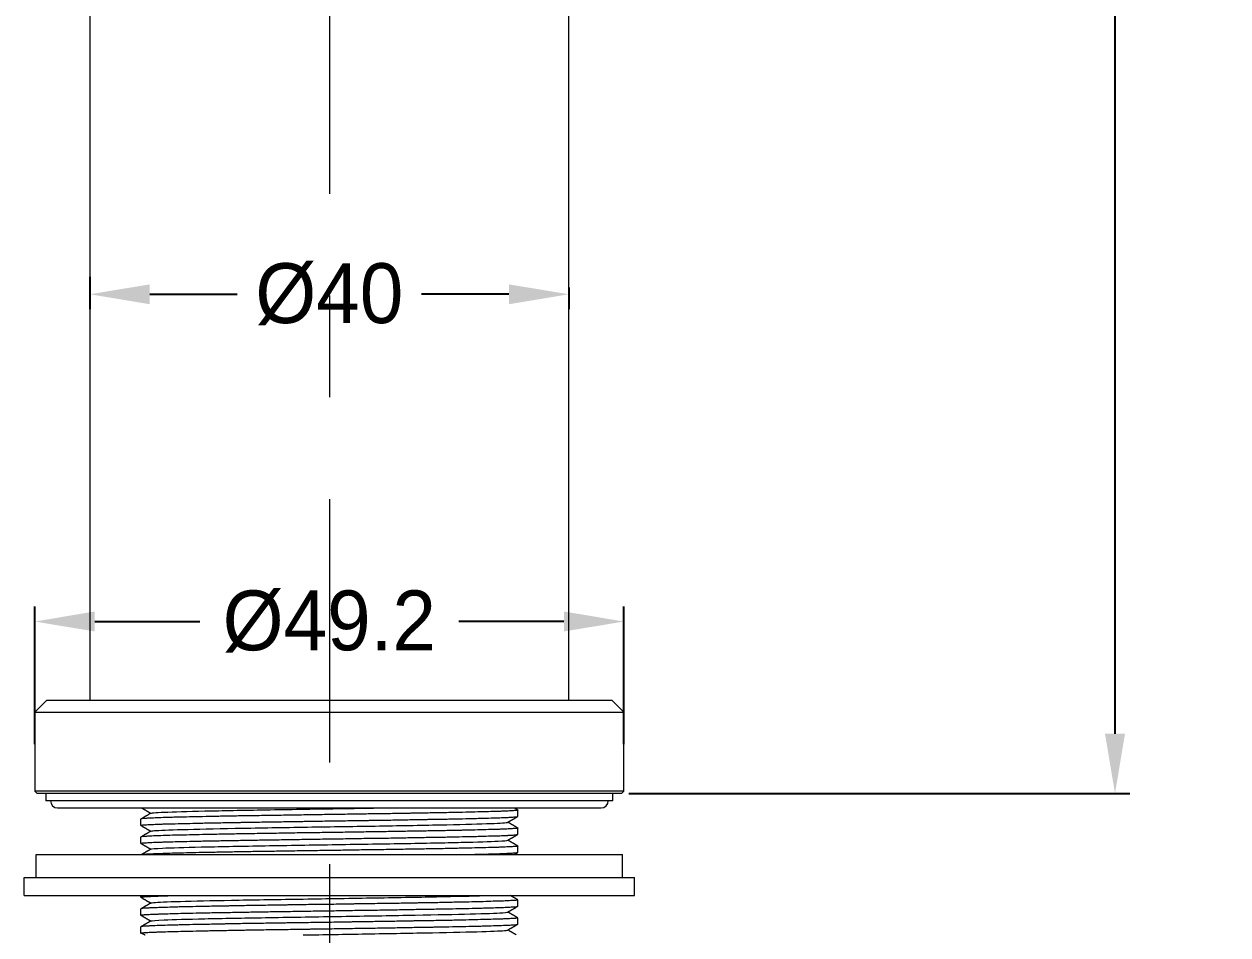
# Model space of a CAD drawing. Extents: x 14045 to 14886, y -16070 to -15429.
# Drawn here: x 14211 to 14311.6, y -15816.4 to -15740.3 of the extents above; entities that cross this region are included whole.
import ezdxf

# ---------------------------------------------------------------- set-up
doc = ezdxf.new("R2010")
doc.units = 0
doc.header["$MEASUREMENT"] = 0
doc.linetypes.add('CENTER', pattern=[47.5, 22, -8.5, 8.5, -8.5])
doc.linetypes.add('CENTER2', pattern=[28.575, 19.05, -3.175, 3.175, -3.175])
doc.layers.get('0').update_dxf_attribs({"color": 3, "linetype": 'CONTINUOUS'})
doc.layers.add('CENTER', color=1, linetype='CENTER2')
doc.layers.add('DIM_', color=6, linetype='CONTINUOUS', lineweight=9)
doc.styles.get("Standard").update_dxf_attribs({"font": 'Gulim.ttf'})
doc.dimstyles.new('사본(2) STANDARD', dxfattribs={"dimscale": 0, "dimtxt": 5, "dimasz": 5, "dimexe": 1.25, "dimexo": 0.625, "dimgap": 1.5, "dimtad": 3, "dimtih": 1, "dimtoh": 1, "dimdec": 1, "dimzin": 9, "dimdsep": 46, "dimtxsty": 'Standard', "dimcen": 2.5, "dimclrd": 3, "dimclre": 3, "dimclrt": 4, "dimadec": 0, "dimazin": 0, "dimtfac": 1, "dimtdec": 1, "dimtmove": 0, "dimatfit": 3, "dimfxl": 1.25, "dimtfill": 1, "dimtolj": 1, "dimtzin": 0, "dimarcsym": 0})

# ---------------------------------------------------------------- blocks, each defined once
blk = doc.blocks.new('*D14')
at = {"layer": 'DIM_', "color": 3, "lineweight": -2, "transparency": 16777216}
for p, q in [((14237.12, -15644.51), (14303.39, -15644.51)), ((14302.14, -15649.51), (14302.14, -15720.49)), ((14302.14, -15799.61), (14302.14, -15728.63)), ((14261.52, -15804.61), (14303.39, -15804.61))]:
    blk.add_line(p, q, dxfattribs=at)
at = {"layer": 'DIM_', "color": 3, "transparency": 16777216}
for points in [[(14301.3, -15649.51), (14302.97, -15649.51), (14302.14, -15644.51)], [(14301.3, -15799.61), (14302.97, -15799.61), (14302.14, -15804.61)]]:
    blk.add_solid(points, dxfattribs=at)
at = {"layer": 'DIM_', "color": 4, "transparency": 16777216, "insert": (14302.14, -15724.56), "char_height": 5, "attachment_point": 5, "bg_fill": 3, "box_fill_scale": 1.25, "bg_fill_color": 256, "bg_fill_true_color": 13158600, "bg_fill_transparency": 0}
blk.add_mtext('\\A1;160.1', dxfattribs=at)
blk = doc.blocks.new('*D15')
at = {"layer": 'DIM_', "color": 3, "lineweight": -2, "transparency": 16777216}
for p, q in [((14211.9, -15800.49), (14211.9, -15788.99)), ((14261.1, -15800.49), (14261.1, -15788.99)), ((14216.9, -15790.24), (14225.69, -15790.24)), ((14256.1, -15790.24), (14247.31, -15790.24))]:
    blk.add_line(p, q, dxfattribs=at)
at = {"layer": 'DIM_', "color": 3, "transparency": 16777216}
for points in [[(14216.9, -15789.4), (14216.9, -15791.07), (14211.9, -15790.24)], [(14256.1, -15789.4), (14256.1, -15791.07), (14261.1, -15790.24)]]:
    blk.add_solid(points, dxfattribs=at)
at = {"layer": 'DIM_', "color": 4, "transparency": 16777216, "insert": (14236.5, -15790.24), "char_height": 5, "attachment_point": 5, "bg_fill": 3, "box_fill_scale": 1.25, "bg_fill_color": 256, "bg_fill_true_color": 13158600, "bg_fill_transparency": 0}
blk.add_mtext('\\A1;%%C49.2', dxfattribs=at)
blk = doc.blocks.new('*D16')
at = {"layer": 'DIM_', "color": 3, "lineweight": -2, "transparency": 16777216}
for p, q in [((14216.5, -15761.44), (14216.5, -15764.16)), ((14221.5, -15762.91), (14228.8, -15762.91)), ((14251.5, -15762.91), (14244.2, -15762.91)), ((14256.5, -15762.34), (14256.5, -15764.16))]:
    blk.add_line(p, q, dxfattribs=at)
at = {"layer": 'DIM_', "color": 3, "transparency": 16777216}
for points in [[(14221.5, -15762.08), (14221.5, -15763.74), (14216.5, -15762.91)], [(14251.5, -15762.08), (14251.5, -15763.74), (14256.5, -15762.91)]]:
    blk.add_solid(points, dxfattribs=at)
at = {"layer": 'DIM_', "color": 4, "transparency": 16777216, "insert": (14236.5, -15762.91), "char_height": 5, "attachment_point": 5, "bg_fill": 3, "box_fill_scale": 1.25, "bg_fill_color": 256, "bg_fill_true_color": 13158600, "bg_fill_transparency": 0}
blk.add_mtext('\\A1;%%C40', dxfattribs=at)

msp = doc.modelspace()

# ---------------------------------------------------------------- linework, layer by layer
at = {"linetype": 'Continuous', "lineweight": 18, "extrusion": (0, 1, 0)}
for p, q in [((14216.5, -15724.81), (14216.5, -15796.81)), ((14256.5, -15796.81), (14256.5, -15726.61)), ((14212.9, -15796.81), (14211.9, -15797.81)), ((14212.9, -15796.81), (14260.1, -15796.81)), ((14261.1, -15797.81), (14260.1, -15796.81)), ((14211.9, -15797.81), (14261.1, -15797.81)), ((14211.9, -15797.81), (14211.9, -15804.41)), ((14261.1, -15804.41), (14261.1, -15797.81)), ((14261.1, -15804.41), (14211.9, -15804.41)), ((14211.9, -15804.41), (14212.1, -15804.61)), ((14260.9, -15804.61), (14212.1, -15804.61)), ((14212.81, -15804.61), (14212.81, -15805.21)), ((14260.19, -15805.21), (14260.18, -15804.61)), ((14260.9, -15804.61), (14261.1, -15804.41)), ((14260.19, -15805.21), (14212.81, -15805.21)), ((14213.8, -15805.81), (14259.2, -15805.81)), ((14252.24, -15805.98), (14252.25, -15805.99)), ((14252.25, -15806.52), (14252.25, -15805.99)), ((14220.75, -15807.27), (14220.75, -15806.74)), ((14220.75, -15807.27), (14220.75, -15807.27)), ((14252.24, -15807.48), (14252.25, -15807.49)), ((14252.25, -15808.02), (14252.25, -15807.49)), ((14220.75, -15808.77), (14220.75, -15808.24)), ((14220.75, -15808.78), (14220.75, -15808.77)), ((14252.24, -15808.98), (14252.25, -15808.99)), ((14252.25, -15809.52), (14252.25, -15808.99)), ((14212, -15811.61), (14212, -15809.71)), ((14212, -15809.71), (14261, -15809.71)), ((14261, -15811.61), (14261, -15809.71)), ((14211, -15813.11), (14211, -15811.61)), ((14211, -15811.61), (14262, -15811.61)), ((14262, -15813.11), (14262, -15811.61)), ((14211, -15813.11), (14262, -15813.11)), ((14220.75, -15813.27), (14220.75, -15813.11)), ((14220.75, -15813.27), (14220.75, -15813.27)), ((14252.24, -15813.48), (14252.25, -15813.49)), ((14252.25, -15814.02), (14252.25, -15813.49)), ((14220.75, -15814.77), (14220.75, -15814.24)), ((14220.75, -15814.78), (14220.75, -15814.77)), ((14252.24, -15814.98), (14252.25, -15814.99)), ((14252.25, -15815.52), (14252.25, -15814.99)), ((14220.75, -15816.27), (14220.75, -15815.74))]:
    msp.add_line(p, q, dxfattribs=at)
at = {"linetype": 'Continuous', "lineweight": 18}
for centre, start, end in [((14213.8, -15805.21), 180, 270), ((14259.2, -15805.21), 270, 0)]:
    msp.add_arc(centre, 0.6, start, end, dxfattribs=at)
for points, knots in [([(14252.25, -15805.99), (14252.25, -15806), (14252.22, -15806), (14252.15, -15806.02), (14252.11, -15806.02), (14252.06, -15806.03), (14252.03, -15806.03), (14251.99, -15806.03), (14251.97, -15806.03), (14251.84, -15806.04), (14251.71, -15806.05), (14251.41, -15806.07), (14251.24, -15806.07), (14250.94, -15806.09), (14250.84, -15806.09), (14250.67, -15806.1), (14250.61, -15806.1), (14250.5, -15806.1), (14250.44, -15806.1), (14250.13, -15806.11), (14249.87, -15806.12), (14249.29, -15806.14), (14248.99, -15806.14), (14248.34, -15806.16), (14247.99, -15806.17), (14247.58, -15806.18), (14247.53, -15806.18), (14247.44, -15806.18), (14247.3, -15806.18), (14246.96, -15806.19), (14246.67, -15806.2), (14246.07, -15806.21), (14245.66, -15806.22), (14244.81, -15806.23), (14244.37, -15806.24), (14243.8, -15806.25), (14243.68, -15806.25), (14243.45, -15806.25), (14243.33, -15806.26), (14242.98, -15806.26), (14242.74, -15806.27), (14242.03, -15806.28), (14241.55, -15806.29), (14240.56, -15806.3), (14240.07, -15806.31), (14239.31, -15806.32), (14239.06, -15806.32), (14238.67, -15806.33), (14238.48, -15806.33), (14238.29, -15806.34), (14238.16, -15806.34), (14238.09, -15806.34), (14237.51, -15806.35), (14237, -15806.36), (14235.97, -15806.37), (14235.46, -15806.38), (14234.44, -15806.4), (14233.93, -15806.4), (14233.29, -15806.41), (14233.17, -15806.41), (14232.91, -15806.42), (14232.79, -15806.42), (14232.41, -15806.43), (14232.16, -15806.43), (14231.42, -15806.44), (14230.94, -15806.45), (14229.99, -15806.47), (14229.53, -15806.47), (14228.84, -15806.48), (14228.62, -15806.49), (14228.29, -15806.49), (14228.18, -15806.5), (14228.01, -15806.5), (14227.96, -15806.5), (14227.85, -15806.5), (14227.36, -15806.51), (14226.9, -15806.52), (14226.1, -15806.54), (14225.72, -15806.54), (14225, -15806.56), (14224.65, -15806.57), (14224.24, -15806.58), (14224.16, -15806.58), (14224, -15806.58), (14223.76, -15806.59), (14223.54, -15806.59), (14223.11, -15806.61), (14222.85, -15806.61), (14222.37, -15806.63), (14222.15, -15806.64), (14221.85, -15806.65), (14221.76, -15806.65), (14221.65, -15806.66), (14221.63, -15806.66), (14221.58, -15806.66), (14221.56, -15806.66), (14221.5, -15806.66), (14221.46, -15806.67), (14221.27, -15806.68), (14221.15, -15806.68), (14220.95, -15806.7), (14220.87, -15806.71), (14220.79, -15806.72), (14220.76, -15806.73), (14220.75, -15806.73)], [0, 0, 0, 0, 0.031491, 0.031491, 0.047236, 0.047236, 0.055109, 0.055109, 0.062981, 0.062981, 0.094472, 0.094472, 0.125962, 0.125962, 0.141708, 0.141708, 0.14958, 0.14958, 0.157453, 0.157453, 0.188944, 0.188944, 0.220434, 0.220434, 0.251925, 0.251925, 0.255861, 0.255861, 0.259797, 0.26767, 0.283415, 0.283415, 0.314906, 0.314906, 0.346397, 0.346397, 0.354269, 0.354269, 0.362142, 0.362142, 0.377887, 0.377887, 0.409378, 0.409378, 0.440868, 0.440868, 0.456614, 0.456614, 0.464486, 0.468423, 0.468423, 0.472359, 0.472359, 0.50385, 0.50385, 0.53534, 0.53534, 0.566831, 0.566831, 0.574704, 0.574704, 0.582576, 0.582576, 0.598322, 0.598322, 0.629812, 0.629812, 0.661303, 0.661303, 0.677048, 0.677048, 0.684921, 0.684921, 0.688857, 0.688857, 0.692793, 0.724284, 0.724284, 0.755775, 0.755775, 0.787265, 0.787265, 0.795138, 0.795138, 0.80301, 0.818756, 0.818756, 0.850246, 0.850246, 0.881737, 0.881737, 0.897482, 0.897482, 0.901419, 0.901419, 0.905355, 0.905355, 0.913228, 0.913228, 0.944718, 0.944718, 0.976209, 0.976209, 1, 1, 1, 1]), ([(14221.59, -15806.25), (14221.59, -15806.25), (14221.65, -15806.21), (14222.64, -15806.15), (14226.39, -15806.05), (14231.79, -15805.95), (14236.79, -15805.87), (14239.66, -15805.83), (14240.51, -15805.81)], [0, 0, 0, 0, 0.005182, 0.22961, 0.454039, 0.678467, 0.902896, 1, 1, 1, 1]), ([(14220.75, -15807.27), (14220.75, -15807.26), (14220.77, -15807.25), (14220.85, -15807.24), (14220.88, -15807.24), (14220.94, -15807.23), (14220.96, -15807.23), (14221.01, -15807.23), (14221.03, -15807.22), (14221.16, -15807.21), (14221.41, -15807.2), (14221.76, -15807.18), (14222.05, -15807.17), (14222.16, -15807.17), (14222.32, -15807.16), (14222.38, -15807.16), (14222.5, -15807.16), (14222.56, -15807.15), (14222.86, -15807.14), (14223.13, -15807.14), (14223.7, -15807.12), (14224.01, -15807.11), (14224.66, -15807.1), (14225.01, -15807.09), (14225.42, -15807.08), (14225.47, -15807.08), (14225.56, -15807.08), (14225.7, -15807.07), (14226.03, -15807.07), (14226.32, -15807.06), (14226.92, -15807.05), (14227.33, -15807.04), (14228.19, -15807.03), (14228.63, -15807.02), (14229.2, -15807.01), (14229.31, -15807.01), (14229.54, -15807), (14229.66, -15807), (14230.01, -15806.99), (14230.25, -15806.99), (14230.97, -15806.98), (14231.45, -15806.97), (14232.43, -15806.96), (14232.93, -15806.95), (14233.69, -15806.94), (14233.94, -15806.93), (14234.32, -15806.93), (14234.52, -15806.92), (14234.71, -15806.92), (14234.84, -15806.92), (14234.9, -15806.92), (14235.48, -15806.91), (14236, -15806.9), (14237.03, -15806.89), (14237.54, -15806.88), (14238.56, -15806.86), (14239.07, -15806.85), (14239.7, -15806.85), (14239.83, -15806.84), (14240.08, -15806.84), (14240.21, -15806.84), (14240.59, -15806.83), (14240.84, -15806.83), (14241.58, -15806.82), (14242.54, -15806.8), (14243.47, -15806.78), (14244.15, -15806.77), (14244.38, -15806.77), (14244.71, -15806.76), (14244.82, -15806.76), (14244.98, -15806.76), (14245.04, -15806.76), (14245.15, -15806.76), (14245.63, -15806.75), (14246.1, -15806.74), (14246.89, -15806.72), (14247.27, -15806.71), (14248, -15806.7), (14248.34, -15806.69), (14248.75, -15806.68), (14248.84, -15806.68), (14249, -15806.67), (14249.23, -15806.67), (14249.45, -15806.66), (14249.88, -15806.65), (14250.15, -15806.64), (14250.63, -15806.63), (14250.85, -15806.62), (14251.15, -15806.61), (14251.24, -15806.6), (14251.35, -15806.6), (14251.37, -15806.6), (14251.41, -15806.6), (14251.43, -15806.6), (14251.49, -15806.59), (14251.53, -15806.59), (14251.72, -15806.58), (14251.85, -15806.57), (14252.05, -15806.56), (14252.12, -15806.55), (14252.21, -15806.54), (14252.23, -15806.53), (14252.24, -15806.52)], [0, 0, 0, 0, 0.031493, 0.031493, 0.04724, 0.04724, 0.055113, 0.055113, 0.062986, 0.062986, 0.094479, 0.125972, 0.125972, 0.141719, 0.141719, 0.149592, 0.149592, 0.157465, 0.157465, 0.188958, 0.188958, 0.220452, 0.220452, 0.251945, 0.251945, 0.255881, 0.255881, 0.259818, 0.267691, 0.283438, 0.283438, 0.314931, 0.314931, 0.346424, 0.346424, 0.354297, 0.354297, 0.36217, 0.36217, 0.377917, 0.377917, 0.40941, 0.40941, 0.440903, 0.440903, 0.45665, 0.45665, 0.464523, 0.46846, 0.46846, 0.472396, 0.472396, 0.503889, 0.503889, 0.535382, 0.535382, 0.566875, 0.566875, 0.574749, 0.574749, 0.582622, 0.582622, 0.598369, 0.598369, 0.629862, 0.661355, 0.661355, 0.677101, 0.677101, 0.684974, 0.684974, 0.688911, 0.688911, 0.692848, 0.724341, 0.724341, 0.755834, 0.755834, 0.787327, 0.787327, 0.7952, 0.7952, 0.803074, 0.81882, 0.81882, 0.850313, 0.850313, 0.881806, 0.881806, 0.897553, 0.897553, 0.901489, 0.901489, 0.905426, 0.905426, 0.913299, 0.913299, 0.944792, 0.944792, 0.976285, 0.976285, 1, 1, 1, 1]), ([(14221.59, -15807.75), (14221.62, -15807.73), (14221.94, -15807.69), (14223.9, -15807.61), (14228.4, -15807.51), (14234.23, -15807.41), (14240.43, -15807.32), (14245.99, -15807.22), (14249.99, -15807.12), (14251.26, -15807.05), (14251.4, -15807.01), (14251.4, -15807.01)], [0, 0, 0, 0, 0.055739, 0.187786, 0.319832, 0.451879, 0.583926, 0.715973, 0.84802, 0.980067, 1, 1, 1, 1]), ([(14252.25, -15807.49), (14252.25, -15807.5), (14252.22, -15807.5), (14252.15, -15807.52), (14252.11, -15807.52), (14252.06, -15807.53), (14252.03, -15807.53), (14251.99, -15807.53), (14251.97, -15807.53), (14251.84, -15807.54), (14251.59, -15807.56), (14251.24, -15807.57), (14250.94, -15807.59), (14250.84, -15807.59), (14250.67, -15807.6), (14250.61, -15807.6), (14250.5, -15807.6), (14250.44, -15807.6), (14250.13, -15807.61), (14249.87, -15807.62), (14249.29, -15807.64), (14248.99, -15807.65), (14248.34, -15807.66), (14247.99, -15807.67), (14247.58, -15807.68), (14247.53, -15807.68), (14247.44, -15807.68), (14247.3, -15807.68), (14246.96, -15807.69), (14246.67, -15807.7), (14246.07, -15807.71), (14245.66, -15807.72), (14244.81, -15807.73), (14244.37, -15807.74), (14243.8, -15807.75), (14243.68, -15807.75), (14243.45, -15807.75), (14243.33, -15807.76), (14242.98, -15807.76), (14242.74, -15807.77), (14242.03, -15807.78), (14241.55, -15807.79), (14240.56, -15807.8), (14240.07, -15807.81), (14239.31, -15807.82), (14239.06, -15807.82), (14238.67, -15807.83), (14238.48, -15807.83), (14238.29, -15807.84), (14238.16, -15807.84), (14238.09, -15807.84), (14237.51, -15807.85), (14237, -15807.86), (14235.97, -15807.87), (14235.46, -15807.88), (14234.44, -15807.89), (14233.93, -15807.9), (14233.29, -15807.91), (14233.17, -15807.91), (14232.91, -15807.92), (14232.79, -15807.92), (14232.41, -15807.93), (14232.16, -15807.93), (14231.42, -15807.94), (14230.45, -15807.96), (14229.53, -15807.97), (14228.84, -15807.98), (14228.62, -15807.99), (14228.29, -15807.99), (14228.18, -15808), (14228.01, -15808), (14227.96, -15808), (14227.85, -15808), (14227.36, -15808.01), (14226.9, -15808.02), (14226.1, -15808.04), (14225.72, -15808.04), (14225, -15808.06), (14224.65, -15808.07), (14224.24, -15808.08), (14224.16, -15808.08), (14224, -15808.08), (14223.92, -15808.08), (14223.69, -15808.09), (14223.54, -15808.09), (14223.11, -15808.11), (14222.58, -15808.12), (14222.15, -15808.14), (14221.85, -15808.15), (14221.76, -15808.15), (14221.65, -15808.16), (14221.63, -15808.16), (14221.58, -15808.16), (14221.56, -15808.16), (14221.5, -15808.16), (14221.46, -15808.17), (14221.27, -15808.18), (14221.15, -15808.18), (14220.95, -15808.2), (14220.87, -15808.21), (14220.79, -15808.22), (14220.76, -15808.23), (14220.75, -15808.23)], [0, 0, 0, 0, 0.031503, 0.031503, 0.047255, 0.047255, 0.05513, 0.05513, 0.063006, 0.063006, 0.094509, 0.126012, 0.126012, 0.141764, 0.141764, 0.149639, 0.149639, 0.157515, 0.157515, 0.189018, 0.189018, 0.220521, 0.220521, 0.252024, 0.252024, 0.255962, 0.255962, 0.2599, 0.267776, 0.283527, 0.283527, 0.31503, 0.31503, 0.346533, 0.346533, 0.354409, 0.354409, 0.362285, 0.362285, 0.378036, 0.378036, 0.409539, 0.409539, 0.441042, 0.441042, 0.456794, 0.456794, 0.464669, 0.468607, 0.468607, 0.472545, 0.472545, 0.504048, 0.504048, 0.535551, 0.535551, 0.567054, 0.567054, 0.57493, 0.57493, 0.582806, 0.582806, 0.598557, 0.598557, 0.63006, 0.661563, 0.661563, 0.677315, 0.677315, 0.68519, 0.68519, 0.689128, 0.689128, 0.693066, 0.724569, 0.724569, 0.756072, 0.756072, 0.787575, 0.787575, 0.795451, 0.795451, 0.803327, 0.803327, 0.819078, 0.819078, 0.850581, 0.882084, 0.882084, 0.897836, 0.897836, 0.901774, 0.901774, 0.905711, 0.905711, 0.913587, 0.913587, 0.94509, 0.94509, 0.976593, 0.976593, 1, 1, 1, 1]), ([(14220.75, -15808.77), (14220.75, -15808.76), (14220.77, -15808.75), (14220.85, -15808.74), (14220.88, -15808.74), (14220.94, -15808.73), (14220.96, -15808.73), (14221.01, -15808.73), (14221.03, -15808.72), (14221.16, -15808.71), (14221.28, -15808.71), (14221.58, -15808.69), (14221.76, -15808.68), (14222.05, -15808.67), (14222.16, -15808.67), (14222.32, -15808.66), (14222.38, -15808.66), (14222.5, -15808.66), (14222.56, -15808.65), (14222.86, -15808.64), (14223.13, -15808.64), (14223.7, -15808.62), (14224.01, -15808.61), (14224.66, -15808.6), (14225.01, -15808.59), (14225.42, -15808.58), (14225.47, -15808.58), (14225.56, -15808.58), (14225.7, -15808.57), (14226.03, -15808.57), (14226.32, -15808.56), (14226.92, -15808.55), (14227.33, -15808.54), (14228.19, -15808.53), (14228.63, -15808.52), (14229.2, -15808.51), (14229.31, -15808.51), (14229.54, -15808.5), (14229.66, -15808.5), (14230.01, -15808.5), (14230.25, -15808.49), (14230.97, -15808.48), (14231.45, -15808.47), (14232.43, -15808.46), (14232.93, -15808.45), (14233.69, -15808.44), (14233.94, -15808.43), (14234.32, -15808.43), (14234.52, -15808.42), (14234.71, -15808.42), (14234.84, -15808.42), (14234.9, -15808.42), (14235.48, -15808.41), (14236, -15808.4), (14237.03, -15808.39), (14237.54, -15808.38), (14238.56, -15808.36), (14239.07, -15808.35), (14239.7, -15808.34), (14239.83, -15808.34), (14240.08, -15808.34), (14240.21, -15808.34), (14240.59, -15808.33), (14240.84, -15808.33), (14241.58, -15808.32), (14242.06, -15808.31), (14243.01, -15808.29), (14243.47, -15808.28), (14244.15, -15808.27), (14244.38, -15808.27), (14244.71, -15808.26), (14244.82, -15808.26), (14244.98, -15808.26), (14245.04, -15808.26), (14245.15, -15808.25), (14245.63, -15808.25), (14246.1, -15808.24), (14246.89, -15808.22), (14247.27, -15808.21), (14248, -15808.2), (14248.34, -15808.19), (14248.75, -15808.18), (14248.84, -15808.18), (14249, -15808.18), (14249.23, -15808.17), (14249.45, -15808.16), (14249.88, -15808.15), (14250.41, -15808.14), (14250.85, -15808.12), (14251.15, -15808.11), (14251.24, -15808.11), (14251.35, -15808.1), (14251.37, -15808.1), (14251.41, -15808.1), (14251.43, -15808.1), (14251.49, -15808.09), (14251.53, -15808.09), (14251.72, -15808.08), (14251.85, -15808.07), (14252.05, -15808.06), (14252.12, -15808.05), (14252.22, -15808.03), (14252.25, -15808.03), (14252.25, -15808.02)], [0, 0, 0, 0, 0.03125, 0.03125, 0.046875, 0.046875, 0.054687, 0.054687, 0.0625, 0.0625, 0.09375, 0.09375, 0.125, 0.125, 0.140625, 0.140625, 0.148437, 0.148437, 0.15625, 0.15625, 0.1875, 0.1875, 0.21875, 0.21875, 0.25, 0.25, 0.253906, 0.253906, 0.257812, 0.265625, 0.28125, 0.28125, 0.3125, 0.3125, 0.34375, 0.34375, 0.351562, 0.351562, 0.359375, 0.359375, 0.375, 0.375, 0.40625, 0.40625, 0.4375, 0.4375, 0.453125, 0.453125, 0.460938, 0.464844, 0.464844, 0.46875, 0.46875, 0.5, 0.5, 0.53125, 0.53125, 0.5625, 0.5625, 0.570313, 0.570313, 0.578125, 0.578125, 0.59375, 0.59375, 0.625, 0.625, 0.65625, 0.65625, 0.671875, 0.671875, 0.679688, 0.679688, 0.683594, 0.683594, 0.6875, 0.71875, 0.71875, 0.75, 0.75, 0.78125, 0.78125, 0.789063, 0.789063, 0.796875, 0.8125, 0.8125, 0.84375, 0.875, 0.875, 0.890625, 0.890625, 0.894531, 0.894531, 0.898438, 0.898438, 0.90625, 0.90625, 0.9375, 0.9375, 0.96875, 0.96875, 1, 1, 1, 1]), ([(14252.25, -15808.99), (14252.25, -15809), (14252.22, -15809), (14252.15, -15809.02), (14252.11, -15809.02), (14252.06, -15809.03), (14252.03, -15809.03), (14251.99, -15809.03), (14251.97, -15809.03), (14251.84, -15809.04), (14251.71, -15809.05), (14251.41, -15809.07), (14251.24, -15809.07), (14250.94, -15809.09), (14250.84, -15809.09), (14250.67, -15809.1), (14250.61, -15809.1), (14250.5, -15809.1), (14250.44, -15809.1), (14250.13, -15809.11), (14249.87, -15809.12), (14249.29, -15809.14), (14248.99, -15809.14), (14248.34, -15809.16), (14247.99, -15809.17), (14247.58, -15809.18), (14247.53, -15809.18), (14247.44, -15809.18), (14247.3, -15809.18), (14246.96, -15809.19), (14246.67, -15809.2), (14246.07, -15809.21), (14245.66, -15809.22), (14244.81, -15809.23), (14244.37, -15809.24), (14243.8, -15809.25), (14243.68, -15809.25), (14243.45, -15809.25), (14243.33, -15809.26), (14242.98, -15809.26), (14242.74, -15809.27), (14242.03, -15809.28), (14241.55, -15809.29), (14240.56, -15809.3), (14240.07, -15809.31), (14239.31, -15809.32), (14239.06, -15809.32), (14238.67, -15809.33), (14238.48, -15809.33), (14238.29, -15809.34), (14238.16, -15809.34), (14238.09, -15809.34), (14237.51, -15809.35), (14237, -15809.36), (14235.97, -15809.37), (14235.46, -15809.38), (14234.44, -15809.4), (14233.93, -15809.4), (14233.29, -15809.41), (14233.17, -15809.41), (14232.91, -15809.42), (14232.79, -15809.42), (14232.41, -15809.43), (14232.16, -15809.43), (14231.42, -15809.44), (14230.94, -15809.45), (14229.99, -15809.46), (14229.53, -15809.47), (14228.84, -15809.48), (14228.62, -15809.49), (14228.29, -15809.49), (14228.18, -15809.5), (14228.01, -15809.5), (14227.96, -15809.5), (14227.85, -15809.5), (14227.36, -15809.51), (14226.9, -15809.52), (14226.1, -15809.54), (14225.72, -15809.54), (14225, -15809.56), (14224.65, -15809.57), (14224.24, -15809.58), (14224.16, -15809.58), (14224, -15809.58), (14223.76, -15809.59), (14223.54, -15809.59), (14223.11, -15809.61), (14222.58, -15809.62), (14222.15, -15809.64), (14221.85, -15809.65), (14221.76, -15809.65), (14221.65, -15809.66), (14221.63, -15809.66), (14221.58, -15809.66), (14221.56, -15809.66), (14221.5, -15809.66), (14221.46, -15809.67), (14221.27, -15809.68), (14221.15, -15809.68), (14220.96, -15809.7), (14220.88, -15809.71), (14220.83, -15809.71)], [0, 0, 0, 0, 0.032321, 0.032321, 0.048482, 0.048482, 0.056562, 0.056562, 0.064642, 0.064642, 0.096963, 0.096963, 0.129285, 0.129285, 0.145445, 0.145445, 0.153525, 0.153525, 0.161606, 0.161606, 0.193927, 0.193927, 0.226248, 0.226248, 0.258569, 0.258569, 0.262609, 0.262609, 0.266649, 0.27473, 0.29089, 0.29089, 0.323211, 0.323211, 0.355533, 0.355533, 0.363613, 0.363613, 0.371693, 0.371693, 0.387854, 0.387854, 0.420175, 0.420175, 0.452496, 0.452496, 0.468657, 0.468657, 0.476737, 0.480777, 0.480777, 0.484817, 0.484817, 0.517138, 0.517138, 0.549459, 0.549459, 0.581781, 0.581781, 0.589861, 0.589861, 0.597941, 0.597941, 0.614102, 0.614102, 0.646423, 0.646423, 0.678744, 0.678744, 0.694905, 0.694905, 0.702985, 0.702985, 0.707025, 0.707025, 0.711065, 0.743386, 0.743386, 0.775707, 0.775707, 0.808029, 0.808029, 0.816109, 0.816109, 0.824189, 0.84035, 0.84035, 0.872671, 0.904992, 0.904992, 0.921153, 0.921153, 0.925193, 0.925193, 0.929233, 0.929233, 0.937313, 0.937313, 0.969634, 0.969634, 1, 1, 1, 1]), ([(14221.59, -15809.25), (14221.64, -15809.22), (14222.36, -15809.16), (14225.5, -15809.07), (14230.63, -15808.97), (14236.73, -15808.87), (14242.8, -15808.78), (14247.82, -15808.68), (14250.73, -15808.59), (14251.36, -15808.53), (14251.4, -15808.51)], [0, 0, 0, 0, 0.10881, 0.240857, 0.372904, 0.50495, 0.636997, 0.769044, 0.901091, 1, 1, 1, 1]), ([(14247.28, -15809.71), (14247.4, -15809.71), (14247.52, -15809.71), (14248, -15809.7), (14248.34, -15809.69), (14248.75, -15809.68), (14248.84, -15809.68), (14249, -15809.68), (14249.23, -15809.67), (14249.45, -15809.66), (14249.88, -15809.65), (14250.15, -15809.64), (14250.63, -15809.63), (14250.85, -15809.62), (14251.15, -15809.61), (14251.24, -15809.6), (14251.35, -15809.6), (14251.37, -15809.6), (14251.41, -15809.6), (14251.43, -15809.6), (14251.49, -15809.59), (14251.53, -15809.59), (14251.72, -15809.58), (14251.85, -15809.57), (14252.05, -15809.56), (14252.12, -15809.55), (14252.21, -15809.54), (14252.23, -15809.53), (14252.24, -15809.52)], [0, 0, 0, 0, 0.039898, 0.039898, 0.163806, 0.163806, 0.194783, 0.194783, 0.22576, 0.287714, 0.287714, 0.411622, 0.411622, 0.535529, 0.535529, 0.597483, 0.597483, 0.612972, 0.612972, 0.62846, 0.62846, 0.659437, 0.659437, 0.783345, 0.783345, 0.907253, 0.907253, 1, 1, 1, 1]), ([(14220.75, -15813.27), (14220.75, -15813.26), (14220.77, -15813.25), (14220.85, -15813.24), (14220.88, -15813.24), (14220.94, -15813.23), (14220.96, -15813.23), (14221.01, -15813.23), (14221.03, -15813.22), (14221.16, -15813.21), (14221.28, -15813.21), (14221.58, -15813.19), (14221.76, -15813.18), (14222.05, -15813.17), (14222.16, -15813.17), (14222.32, -15813.16), (14222.38, -15813.16), (14222.5, -15813.15), (14222.56, -15813.15), (14222.86, -15813.14), (14223.13, -15813.14), (14223.59, -15813.12), (14223.78, -15813.12), (14223.97, -15813.11)], [0, 0, 0, 0, 0.151046, 0.151046, 0.226569, 0.226569, 0.26433, 0.26433, 0.302092, 0.302092, 0.453138, 0.453138, 0.604184, 0.604184, 0.679707, 0.679707, 0.717468, 0.717468, 0.75523, 0.75523, 0.906276, 0.906276, 1, 1, 1, 1]), ([(14221.59, -15813.75), (14221.62, -15813.73), (14222, -15813.68), (14224.15, -15813.6), (14228.77, -15813.5), (14234.65, -15813.41), (14240.84, -15813.31), (14246.32, -15813.21), (14248.92, -15813.15), (14249.84, -15813.11), (14249.85, -15813.11)], [0, 0, 0, 0, 0.075502, 0.229167, 0.382831, 0.536496, 0.69016, 0.843825, 0.997489, 1, 1, 1, 1]), ([(14252.25, -15813.49), (14252.25, -15813.5), (14252.22, -15813.5), (14252.15, -15813.52), (14252.11, -15813.52), (14252.06, -15813.53), (14252.03, -15813.53), (14251.99, -15813.53), (14251.97, -15813.53), (14251.84, -15813.54), (14251.59, -15813.56), (14251.24, -15813.57), (14250.94, -15813.59), (14250.84, -15813.59), (14250.67, -15813.6), (14250.61, -15813.6), (14250.5, -15813.6), (14250.44, -15813.6), (14250.13, -15813.61), (14249.87, -15813.62), (14249.29, -15813.64), (14248.99, -15813.65), (14248.34, -15813.66), (14247.99, -15813.67), (14247.58, -15813.68), (14247.53, -15813.68), (14247.44, -15813.68), (14247.3, -15813.68), (14246.96, -15813.69), (14246.67, -15813.7), (14246.07, -15813.71), (14245.66, -15813.72), (14244.81, -15813.73), (14244.37, -15813.74), (14243.8, -15813.75), (14243.68, -15813.75), (14243.45, -15813.75), (14243.33, -15813.76), (14242.98, -15813.76), (14242.74, -15813.77), (14242.03, -15813.78), (14241.55, -15813.79), (14240.56, -15813.8), (14240.07, -15813.81), (14239.31, -15813.82), (14239.06, -15813.82), (14238.67, -15813.83), (14238.48, -15813.83), (14238.29, -15813.84), (14238.16, -15813.84), (14238.09, -15813.84), (14237.51, -15813.85), (14237, -15813.86), (14235.97, -15813.87), (14235.46, -15813.88), (14234.44, -15813.89), (14233.93, -15813.9), (14233.29, -15813.91), (14233.17, -15813.91), (14232.91, -15813.92), (14232.79, -15813.92), (14232.41, -15813.93), (14232.16, -15813.93), (14231.42, -15813.94), (14230.45, -15813.96), (14229.53, -15813.97), (14228.84, -15813.98), (14228.62, -15813.99), (14228.29, -15813.99), (14228.18, -15814), (14228.01, -15814), (14227.96, -15814), (14227.85, -15814), (14227.36, -15814.01), (14226.9, -15814.02), (14226.1, -15814.04), (14225.72, -15814.04), (14225, -15814.06), (14224.65, -15814.07), (14224.24, -15814.08), (14224.16, -15814.08), (14224, -15814.08), (14223.92, -15814.08), (14223.69, -15814.09), (14223.54, -15814.09), (14223.11, -15814.11), (14222.58, -15814.12), (14222.15, -15814.14), (14221.85, -15814.15), (14221.76, -15814.15), (14221.65, -15814.16), (14221.63, -15814.16), (14221.58, -15814.16), (14221.56, -15814.16), (14221.5, -15814.16), (14221.46, -15814.17), (14221.27, -15814.18), (14221.15, -15814.18), (14220.95, -15814.2), (14220.87, -15814.21), (14220.79, -15814.22), (14220.76, -15814.23), (14220.75, -15814.23)], [0, 0, 0, 0, 0.031502, 0.031502, 0.047252, 0.047252, 0.055128, 0.055128, 0.063003, 0.063003, 0.094505, 0.126006, 0.126006, 0.141757, 0.141757, 0.149632, 0.149632, 0.157508, 0.157508, 0.189009, 0.189009, 0.220511, 0.220511, 0.252012, 0.252012, 0.25595, 0.25595, 0.259888, 0.267763, 0.283514, 0.283514, 0.315015, 0.315015, 0.346517, 0.346517, 0.354392, 0.354392, 0.362267, 0.362267, 0.378018, 0.378018, 0.40952, 0.40952, 0.441021, 0.441021, 0.456772, 0.456772, 0.464647, 0.468585, 0.468585, 0.472523, 0.472523, 0.504024, 0.504024, 0.535526, 0.535526, 0.567027, 0.567027, 0.574903, 0.574903, 0.582778, 0.582778, 0.598529, 0.598529, 0.63003, 0.661532, 0.661532, 0.677283, 0.677283, 0.685158, 0.685158, 0.689096, 0.689096, 0.693033, 0.724535, 0.724535, 0.756036, 0.756036, 0.787538, 0.787538, 0.795413, 0.795413, 0.803289, 0.803289, 0.819039, 0.819039, 0.850541, 0.882042, 0.882042, 0.897793, 0.897793, 0.901731, 0.901731, 0.905669, 0.905669, 0.913544, 0.913544, 0.945045, 0.945045, 0.976547, 0.976547, 1, 1, 1, 1]), ([(14220.75, -15814.77), (14220.75, -15814.76), (14220.77, -15814.75), (14220.85, -15814.74), (14220.88, -15814.74), (14220.94, -15814.73), (14220.96, -15814.73), (14221.01, -15814.73), (14221.03, -15814.72), (14221.16, -15814.71), (14221.41, -15814.7), (14221.76, -15814.68), (14222.05, -15814.67), (14222.16, -15814.67), (14222.32, -15814.66), (14222.38, -15814.66), (14222.5, -15814.66), (14222.56, -15814.65), (14222.86, -15814.64), (14223.13, -15814.64), (14223.7, -15814.62), (14224.01, -15814.61), (14224.66, -15814.6), (14225.01, -15814.59), (14225.42, -15814.58), (14225.47, -15814.58), (14225.56, -15814.58), (14225.7, -15814.57), (14226.03, -15814.57), (14226.32, -15814.56), (14226.92, -15814.55), (14227.33, -15814.54), (14228.19, -15814.53), (14228.63, -15814.52), (14229.2, -15814.51), (14229.31, -15814.51), (14229.54, -15814.5), (14229.66, -15814.5), (14230.01, -15814.5), (14230.25, -15814.49), (14230.97, -15814.48), (14231.45, -15814.47), (14232.43, -15814.46), (14232.93, -15814.45), (14233.69, -15814.44), (14233.94, -15814.43), (14234.32, -15814.43), (14234.52, -15814.42), (14234.71, -15814.42), (14234.84, -15814.42), (14234.9, -15814.42), (14235.48, -15814.41), (14236, -15814.4), (14237.03, -15814.39), (14237.54, -15814.38), (14238.56, -15814.36), (14239.07, -15814.35), (14239.7, -15814.34), (14239.83, -15814.34), (14240.08, -15814.34), (14240.21, -15814.34), (14240.59, -15814.33), (14240.84, -15814.33), (14241.58, -15814.32), (14242.06, -15814.31), (14243.01, -15814.29), (14243.47, -15814.28), (14244.15, -15814.27), (14244.38, -15814.27), (14244.71, -15814.26), (14244.82, -15814.26), (14244.98, -15814.26), (14245.04, -15814.26), (14245.15, -15814.25), (14245.63, -15814.25), (14246.1, -15814.24), (14246.89, -15814.22), (14247.27, -15814.21), (14248, -15814.2), (14248.34, -15814.19), (14248.75, -15814.18), (14248.84, -15814.18), (14249, -15814.18), (14249.23, -15814.17), (14249.45, -15814.16), (14249.88, -15814.15), (14250.41, -15814.14), (14250.85, -15814.12), (14251.15, -15814.11), (14251.24, -15814.11), (14251.35, -15814.1), (14251.37, -15814.1), (14251.41, -15814.1), (14251.43, -15814.1), (14251.49, -15814.09), (14251.53, -15814.09), (14251.72, -15814.08), (14251.85, -15814.07), (14252.05, -15814.06), (14252.12, -15814.05), (14252.22, -15814.03), (14252.25, -15814.03), (14252.25, -15814.02)], [0, 0, 0, 0, 0.03125, 0.03125, 0.046875, 0.046875, 0.054688, 0.054688, 0.0625, 0.0625, 0.09375, 0.125, 0.125, 0.140625, 0.140625, 0.148438, 0.148438, 0.15625, 0.15625, 0.1875, 0.1875, 0.21875, 0.21875, 0.25, 0.25, 0.253906, 0.253906, 0.257813, 0.265625, 0.28125, 0.28125, 0.3125, 0.3125, 0.34375, 0.34375, 0.351563, 0.351563, 0.359375, 0.359375, 0.375, 0.375, 0.40625, 0.40625, 0.4375, 0.4375, 0.453125, 0.453125, 0.460938, 0.464844, 0.464844, 0.46875, 0.46875, 0.5, 0.5, 0.53125, 0.53125, 0.5625, 0.5625, 0.570313, 0.570313, 0.578125, 0.578125, 0.59375, 0.59375, 0.625, 0.625, 0.65625, 0.65625, 0.671875, 0.671875, 0.679688, 0.679688, 0.683594, 0.683594, 0.6875, 0.71875, 0.71875, 0.75, 0.75, 0.78125, 0.78125, 0.789063, 0.789063, 0.796875, 0.8125, 0.8125, 0.84375, 0.875, 0.875, 0.890625, 0.890625, 0.894531, 0.894531, 0.898438, 0.898438, 0.90625, 0.90625, 0.9375, 0.9375, 0.96875, 0.96875, 1, 1, 1, 1]), ([(14252.25, -15814.99), (14252.25, -15815), (14252.22, -15815), (14252.15, -15815.02), (14252.11, -15815.02), (14252.06, -15815.03), (14252.03, -15815.03), (14251.99, -15815.03), (14251.97, -15815.03), (14251.84, -15815.04), (14251.71, -15815.05), (14251.41, -15815.07), (14251.24, -15815.07), (14250.94, -15815.09), (14250.84, -15815.09), (14250.67, -15815.1), (14250.61, -15815.1), (14250.5, -15815.1), (14250.44, -15815.1), (14250.13, -15815.11), (14249.87, -15815.12), (14249.29, -15815.14), (14248.99, -15815.14), (14248.34, -15815.16), (14247.99, -15815.17), (14247.58, -15815.18), (14247.53, -15815.18), (14247.44, -15815.18), (14247.3, -15815.18), (14246.96, -15815.19), (14246.67, -15815.2), (14246.07, -15815.21), (14245.66, -15815.22), (14244.81, -15815.23), (14244.37, -15815.24), (14243.8, -15815.25), (14243.68, -15815.25), (14243.45, -15815.25), (14243.33, -15815.26), (14242.98, -15815.26), (14242.74, -15815.27), (14242.03, -15815.28), (14241.55, -15815.29), (14240.56, -15815.3), (14240.07, -15815.31), (14239.31, -15815.32), (14239.06, -15815.32), (14238.67, -15815.33), (14238.48, -15815.33), (14238.29, -15815.34), (14238.16, -15815.34), (14238.09, -15815.34), (14237.51, -15815.35), (14237, -15815.36), (14235.97, -15815.37), (14235.46, -15815.38), (14234.44, -15815.4), (14233.93, -15815.4), (14233.29, -15815.41), (14233.17, -15815.41), (14232.91, -15815.42), (14232.79, -15815.42), (14232.41, -15815.43), (14232.16, -15815.43), (14231.42, -15815.44), (14230.94, -15815.45), (14229.99, -15815.46), (14229.53, -15815.47), (14228.84, -15815.48), (14228.62, -15815.49), (14228.29, -15815.49), (14228.18, -15815.5), (14228.01, -15815.5), (14227.96, -15815.5), (14227.85, -15815.5), (14227.36, -15815.51), (14226.9, -15815.52), (14226.1, -15815.54), (14225.72, -15815.54), (14225, -15815.56), (14224.65, -15815.57), (14224.24, -15815.58), (14224.16, -15815.58), (14224, -15815.58), (14223.76, -15815.59), (14223.54, -15815.59), (14223.11, -15815.61), (14222.58, -15815.62), (14222.15, -15815.64), (14221.85, -15815.65), (14221.76, -15815.65), (14221.65, -15815.66), (14221.63, -15815.66), (14221.58, -15815.66), (14221.56, -15815.66), (14221.5, -15815.66), (14221.46, -15815.67), (14221.27, -15815.68), (14221.15, -15815.68), (14220.95, -15815.7), (14220.87, -15815.71), (14220.77, -15815.72), (14220.75, -15815.73), (14220.75, -15815.74)], [0, 0, 0, 0, 0.03125, 0.03125, 0.046875, 0.046875, 0.054688, 0.054688, 0.0625, 0.0625, 0.09375, 0.09375, 0.125, 0.125, 0.140625, 0.140625, 0.148438, 0.148438, 0.15625, 0.15625, 0.1875, 0.1875, 0.21875, 0.21875, 0.25, 0.25, 0.253906, 0.253906, 0.257813, 0.265625, 0.28125, 0.28125, 0.3125, 0.3125, 0.34375, 0.34375, 0.351563, 0.351563, 0.359375, 0.359375, 0.375, 0.375, 0.40625, 0.40625, 0.4375, 0.4375, 0.453125, 0.453125, 0.460938, 0.464844, 0.464844, 0.46875, 0.46875, 0.5, 0.5, 0.53125, 0.53125, 0.5625, 0.5625, 0.570313, 0.570313, 0.578125, 0.578125, 0.59375, 0.59375, 0.625, 0.625, 0.65625, 0.65625, 0.671875, 0.671875, 0.679688, 0.679688, 0.683594, 0.683594, 0.6875, 0.71875, 0.71875, 0.75, 0.75, 0.78125, 0.78125, 0.789063, 0.789063, 0.796875, 0.8125, 0.8125, 0.84375, 0.875, 0.875, 0.890625, 0.890625, 0.894531, 0.894531, 0.898438, 0.898438, 0.90625, 0.90625, 0.9375, 0.9375, 0.96875, 0.96875, 1, 1, 1, 1]), ([(14221.59, -15815.25), (14221.64, -15815.22), (14222.44, -15815.16), (14225.8, -15815.06), (14231.03, -15814.97), (14237.16, -15814.87), (14243.18, -15814.77), (14248.11, -15814.67), (14250.81, -15814.59), (14251.37, -15814.53), (14251.4, -15814.51)], [0, 0, 0, 0, 0.118049, 0.250062, 0.382075, 0.514089, 0.646102, 0.778116, 0.910129, 1, 1, 1, 1]), ([(14220.81, -15816.25), (14220.81, -15816.25), (14220.82, -15816.25), (14220.85, -15816.24), (14220.88, -15816.24), (14220.94, -15816.23), (14220.96, -15816.23), (14221.01, -15816.23), (14221.03, -15816.22), (14221.16, -15816.21), (14221.41, -15816.2), (14221.76, -15816.18), (14222.05, -15816.17), (14222.16, -15816.17), (14222.32, -15816.16), (14222.38, -15816.16), (14222.5, -15816.16), (14222.56, -15816.15), (14222.86, -15816.14), (14223.13, -15816.14), (14223.7, -15816.12), (14224.01, -15816.11), (14224.66, -15816.1), (14225.01, -15816.09), (14225.42, -15816.08), (14225.47, -15816.08), (14225.56, -15816.08), (14225.7, -15816.07), (14226.03, -15816.07), (14226.32, -15816.06), (14226.92, -15816.05), (14227.33, -15816.04), (14228.19, -15816.03), (14228.63, -15816.02), (14229.2, -15816.01), (14229.31, -15816.01), (14229.54, -15816), (14229.66, -15816), (14230.01, -15815.99), (14230.25, -15815.99), (14230.97, -15815.98), (14231.45, -15815.97), (14232.43, -15815.96), (14232.93, -15815.95), (14233.69, -15815.94), (14233.94, -15815.93), (14234.32, -15815.93), (14234.52, -15815.92), (14234.71, -15815.92), (14234.84, -15815.92), (14234.9, -15815.92), (14235.48, -15815.91), (14236, -15815.9), (14237.03, -15815.89), (14237.54, -15815.88), (14238.56, -15815.86), (14239.07, -15815.86), (14239.7, -15815.85), (14239.83, -15815.84), (14240.08, -15815.84), (14240.21, -15815.84), (14240.59, -15815.83), (14240.84, -15815.83), (14241.58, -15815.82), (14242.54, -15815.8), (14243.47, -15815.78), (14244.15, -15815.77), (14244.38, -15815.77), (14244.71, -15815.76), (14244.82, -15815.76), (14244.98, -15815.76), (14245.04, -15815.76), (14245.15, -15815.76), (14245.2, -15815.75), (14245.69, -15815.75), (14246.1, -15815.74), (14246.89, -15815.72), (14247.27, -15815.71), (14248, -15815.7), (14248.34, -15815.69), (14248.75, -15815.68), (14248.84, -15815.68), (14249, -15815.68), (14249.23, -15815.67), (14249.45, -15815.66), (14249.88, -15815.65), (14250.15, -15815.64), (14250.63, -15815.63), (14250.85, -15815.62), (14251.15, -15815.61), (14251.24, -15815.6), (14251.35, -15815.6), (14251.37, -15815.6), (14251.41, -15815.6), (14251.43, -15815.6), (14251.49, -15815.59), (14251.53, -15815.59), (14251.72, -15815.58), (14251.85, -15815.57), (14252.05, -15815.56), (14252.12, -15815.55), (14252.21, -15815.54), (14252.23, -15815.53), (14252.24, -15815.52)], [0, 0, 0, 0, 0.003177, 0.003177, 0.019384, 0.019384, 0.027488, 0.027488, 0.035592, 0.035592, 0.068007, 0.100422, 0.100422, 0.116629, 0.116629, 0.124733, 0.124733, 0.132836, 0.132836, 0.165251, 0.165251, 0.197666, 0.197666, 0.230081, 0.230081, 0.234133, 0.234133, 0.238185, 0.246289, 0.262496, 0.262496, 0.294911, 0.294911, 0.327326, 0.327326, 0.33543, 0.33543, 0.343533, 0.343533, 0.359741, 0.359741, 0.392156, 0.392156, 0.424571, 0.424571, 0.440778, 0.440778, 0.448882, 0.452934, 0.452934, 0.456986, 0.456986, 0.489401, 0.489401, 0.521816, 0.521816, 0.55423, 0.55423, 0.562334, 0.562334, 0.570438, 0.570438, 0.586645, 0.586645, 0.61906, 0.651475, 0.651475, 0.667683, 0.667683, 0.675786, 0.675786, 0.679838, 0.679838, 0.68389, 0.68389, 0.716305, 0.716305, 0.74872, 0.74872, 0.781135, 0.781135, 0.789239, 0.789239, 0.797342, 0.81355, 0.81355, 0.845965, 0.845965, 0.87838, 0.87838, 0.894587, 0.894587, 0.898639, 0.898639, 0.902691, 0.902691, 0.910795, 0.910795, 0.94321, 0.94321, 0.975625, 0.975625, 1, 1, 1, 1]), ([(14234.32, -15816.41), (14236.06, -15816.39), (14239.9, -15816.32), (14245.35, -15816.23), (14249.59, -15816.13), (14251.18, -15816.06), (14251.39, -15816.02), (14251.4, -15816.01)], [0, 0, 0, 0, 0.209129, 0.450261, 0.691393, 0.932525, 1, 1, 1, 1]), ([(14220.97, -15816.31), (14220.89, -15816.3), (14220.84, -15816.3), (14220.78, -15816.29), (14220.77, -15816.28), (14220.75, -15816.28), (14220.75, -15816.27), (14220.75, -15816.27)], [0, 0, 0, 0, 0.5, 0.5, 0.75, 0.75, 1, 1, 1, 1])]:
    msp.add_open_spline(points, degree=3, knots=knots, dxfattribs=at)
for points in [[(14220.82, -15805.81), (14221.2, -15806.03), (14221.58, -15806.25)], [(14252.25, -15805.99), (14252.1, -15805.9), (14251.95, -15805.81)], [(14221.59, -15806.25), (14221.17, -15806.49), (14220.75, -15806.74)], [(14251.4, -15807.01), (14251.83, -15806.77), (14252.25, -15806.52)], [(14252.25, -15807.49), (14251.83, -15807.24), (14251.41, -15807)], [(14220.75, -15807.27), (14221.16, -15807.51), (14221.58, -15807.75)], [(14221.59, -15807.75), (14221.17, -15807.99), (14220.75, -15808.24)], [(14251.4, -15808.51), (14251.83, -15808.27), (14252.25, -15808.02)], [(14220.75, -15808.77), (14221.16, -15809.01), (14221.58, -15809.25)], [(14252.25, -15808.99), (14251.83, -15808.74), (14251.41, -15808.5)], [(14221.59, -15809.25), (14221.18, -15809.49), (14220.76, -15809.73)], [(14251.92, -15809.71), (14252.08, -15809.62), (14252.25, -15809.52)], [(14252.25, -15813.49), (14251.93, -15813.3), (14251.6, -15813.11)], [(14220.75, -15813.27), (14221.16, -15813.51), (14221.58, -15813.75)], [(14221.59, -15813.75), (14221.17, -15813.99), (14220.75, -15814.24)], [(14251.4, -15814.51), (14251.83, -15814.27), (14252.25, -15814.02)], [(14220.75, -15814.77), (14221.16, -15815.01), (14221.58, -15815.25)], [(14252.25, -15814.99), (14251.83, -15814.74), (14251.41, -15814.5)], [(14221.59, -15815.25), (14221.17, -15815.49), (14220.75, -15815.74)], [(14251.4, -15816.01), (14251.83, -15815.77), (14252.25, -15815.52)], [(14252.12, -15816.41), (14251.77, -15816.21), (14251.41, -15816)], [(14220.8, -15816.24), (14220.95, -15816.33), (14221.1, -15816.41)]]:
    msp.add_open_spline(points, degree=2, dxfattribs=at)

# ---------------------------------------------------------------- next in the draw order: dimensions: what is measured, and where the dimension line sits
at = {"layer": 'DIM_'}
dim = msp.add_linear_dim(base=(14302.14, -15804.61), p1=(14236.5, -15644.51), p2=(14260.9, -15804.61), angle=90, dimstyle='사본(2) STANDARD', override={"dimscale": 1, "dimtad": 0}, dxfattribs=at)
dim.commit()
dim.dimension.update_dxf_attribs({"geometry": '*D14', "text_midpoint": (14302.14, -15724.56)})

# ---------------------------------------------------------------- next in the draw order: dimensions: what is measured, and where the dimension line sits
for base, p1, p2, picture, middle in [((14256.5, -15762.91), (14216.5, -15760.81), (14256.5, -15761.71), '*D16', (14236.5, -15762.91)), ((14261.1, -15790.24), (14211.9, -15801.11), (14261.1, -15801.11), '*D15', (14236.5, -15790.24))]:
    dim = msp.add_linear_dim(base=base, p1=p1, p2=p2, text='%%C<>', dimstyle='사본(2) STANDARD', override={"dimscale": 1, "dimtad": 0}, dxfattribs=at)
    dim.commit()
    dim.dimension.update_dxf_attribs({"geometry": picture, "text_midpoint": middle})

# ---------------------------------------------------------------- next in the draw order: linework, layer by layer
at = {"layer": 'CENTER', "color": 1, "linetype": 'CENTER', "lineweight": 13}
msp.add_line((14236.5, -15637.51), (14236.5, -15895.41), dxfattribs=at)

doc.saveas('drawing.dxf')
